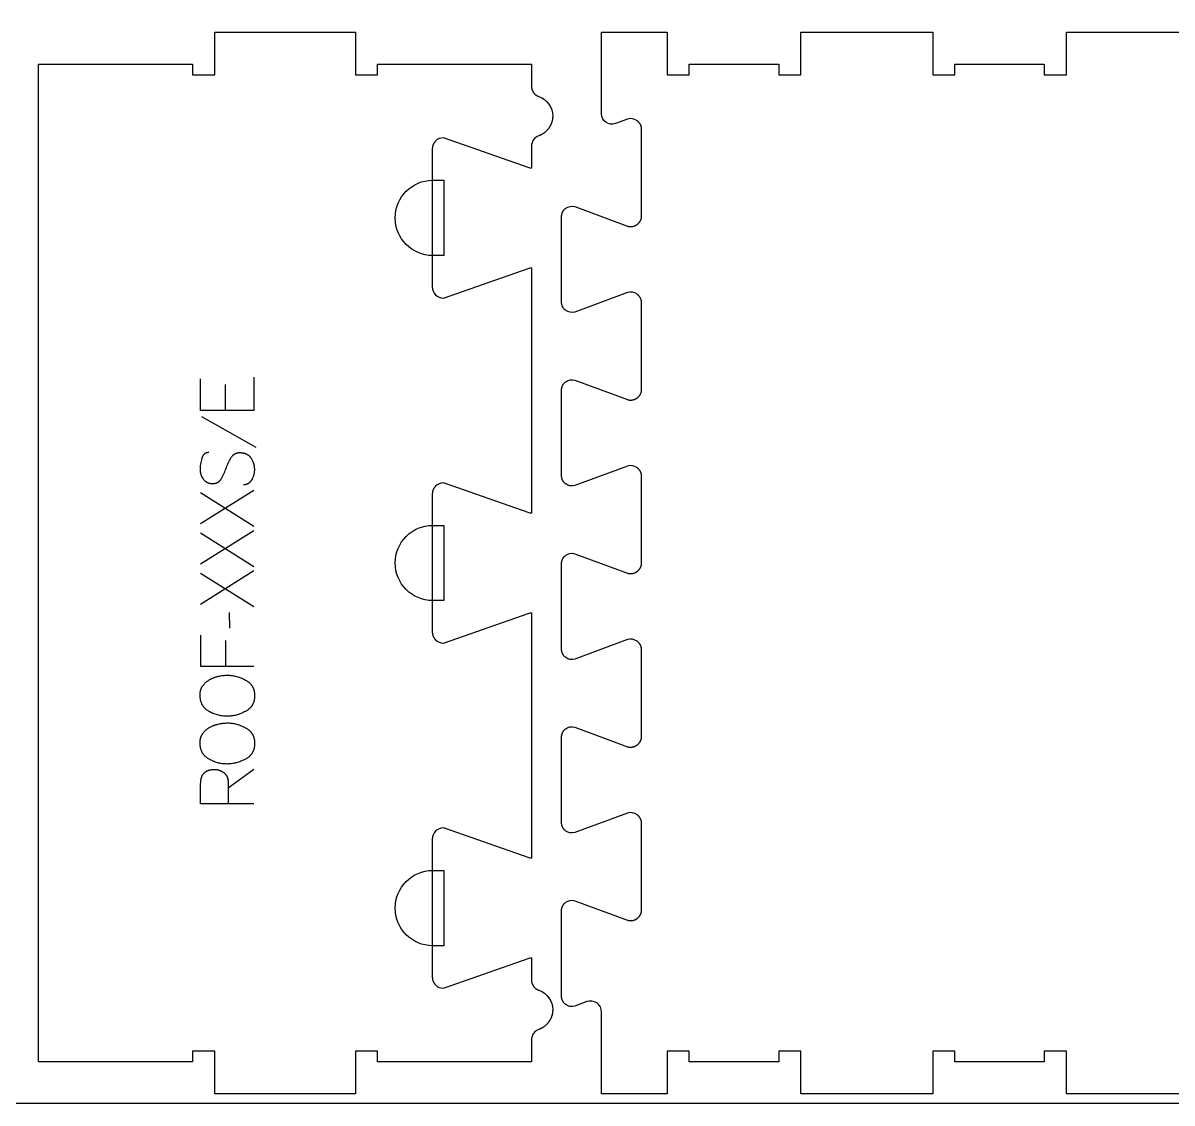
# Model space of a CAD drawing. Extents: x 0 to 4485, y 0 to 17041.
# Drawn here: x 648 to 1297, y 11996 to 12606 of the extents above; entities that cross this region are included whole.
import ezdxf

# ---------------------------------------------------------------- set-up
doc = ezdxf.new("R2010")
doc.units = 0
for name, color, linetype in [('0_SHEET_SPRUCEPLY_2440X122', 1, 'CONTINUOUS'), ('1_ANYTOOL_1MMDEEP_LABELS_S', 2, 'CONTINUOUS'), ('4_ANYTOOL_CUTTHROUGH_OUTSI', 5, 'CONTINUOUS'), ('5_ANYTOOL_HALF_MILL_9MM_IN', 3, 'CONTINUOUS')]:
    doc.layers.add(name, color=color, linetype=linetype)

msp = doc.modelspace()

# ---------------------------------------------------------------- linework, layer by layer
at = {"layer": '0_SHEET_SPRUCEPLY_2440X122'}
msp.add_lwpolyline([(371.7, 13215.62), (371.7, 11995.62), (2811.7, 11995.62), (2811.7, 13215.62)], close=True, dxfattribs=at)
at = {"layer": '1_ANYTOOL_1MMDEEP_LABELS_S', "color": 2}
for points in [[(778.37, 12405.66), (778.37, 12386.72), (748.37, 12386.72), (748.37, 12404.55)], [(762.3, 12401.37), (762.3, 12386.72)], [(748.85, 12383.29), (779.62, 12366.1)], [(752.96, 12362.97), (752.77, 12362.97), (752.68, 12362.97), (752.59, 12362.96), (752.5, 12362.95), (752.41, 12362.95), (752.32, 12362.94), (752.23, 12362.92), (752.15, 12362.91), (752.06, 12362.89), (751.98, 12362.88), (751.89, 12362.86), (751.81, 12362.84), (751.73, 12362.82), (751.65, 12362.79), (751.57, 12362.77), (751.49, 12362.74), (751.42, 12362.72), (751.34, 12362.69), (751.26, 12362.65), (751.19, 12362.62), (751.12, 12362.59), (751.04, 12362.55), (750.97, 12362.51), (750.9, 12362.47), (750.83, 12362.43), (750.77, 12362.39), (750.7, 12362.35), (750.63, 12362.3), (750.57, 12362.25), (750.51, 12362.21), (750.44, 12362.16), (750.38, 12362.1), (750.32, 12362.05), (750.26, 12361.99), (750.2, 12361.94), (750.14, 12361.88), (750.09, 12361.82), (750.03, 12361.76), (749.98, 12361.69), (749.92, 12361.63), (749.87, 12361.56), (749.82, 12361.49), (749.77, 12361.43), (749.72, 12361.35), (749.67, 12361.28), (749.62, 12361.21), (749.58, 12361.13), (749.53, 12361.05), (749.49, 12360.97), (749.44, 12360.89), (749.4, 12360.81), (749.32, 12360.64), (749.24, 12360.46), (749.17, 12360.28), (749.1, 12360.09), (749.04, 12359.9), (748.97, 12359.7), (748.75, 12358.88), (748.56, 12358.08), (748.4, 12357.3), (748.27, 12356.53), (748.21, 12356.15), (748.16, 12355.77), (748.12, 12355.4), (748.09, 12355.03), (748.07, 12354.67), (748.05, 12354.3), (748.04, 12353.94), (748.03, 12353.59), (748.03, 12353.39), (748.04, 12353.2), (748.05, 12353.01), (748.06, 12352.82), (748.08, 12352.63), (748.1, 12352.44), (748.12, 12352.25), (748.15, 12352.06), (748.18, 12351.88), (748.21, 12351.7), (748.25, 12351.51), (748.29, 12351.33), (748.33, 12351.15), (748.38, 12350.97), (748.43, 12350.8), (748.49, 12350.62), (748.55, 12350.45), (748.61, 12350.27), (748.67, 12350.1), (748.74, 12349.93), (748.82, 12349.76), (748.89, 12349.59), (748.97, 12349.42), (749.06, 12349.26), (749.14, 12349.09), (749.23, 12348.93), (749.33, 12348.77), (749.43, 12348.61), (749.53, 12348.45), (749.63, 12348.29), (749.74, 12348.13), (749.85, 12347.97), (749.97, 12347.82), (750.09, 12347.67), (750.21, 12347.53), (750.33, 12347.39), (750.46, 12347.26), (750.59, 12347.13), (750.73, 12347.01), (750.86, 12346.89), (751, 12346.77), (751.14, 12346.66), (751.29, 12346.56), (751.44, 12346.46), (751.59, 12346.37), (751.75, 12346.28), (751.9, 12346.19), (752.07, 12346.11), (752.23, 12346.04), (752.4, 12345.96), (752.57, 12345.9), (752.74, 12345.84), (752.92, 12345.78), (753.1, 12345.73), (753.28, 12345.69), (753.47, 12345.64), (753.65, 12345.61), (753.85, 12345.58), (754.04, 12345.55), (754.24, 12345.53), (754.44, 12345.51), (754.64, 12345.5), (754.85, 12345.49), (755.06, 12345.49), (755.28, 12345.49), (755.49, 12345.5), (755.69, 12345.51), (755.9, 12345.53), (756.1, 12345.56), (756.3, 12345.59), (756.49, 12345.62), (756.68, 12345.67), (756.86, 12345.71), (757.05, 12345.77), (757.22, 12345.82), (757.4, 12345.89), (757.48, 12345.92), (757.57, 12345.96), (757.65, 12345.99), (757.74, 12346.03), (757.82, 12346.07), (757.9, 12346.11), (757.98, 12346.15), (758.06, 12346.2), (758.14, 12346.24), (758.22, 12346.29), (758.29, 12346.33), (758.37, 12346.38), (758.44, 12346.43), (758.52, 12346.49), (758.59, 12346.54), (758.66, 12346.59), (758.73, 12346.65), (758.8, 12346.71), (758.87, 12346.77), (758.94, 12346.83), (759.01, 12346.89), (759.08, 12346.95), (759.14, 12347.01), (759.21, 12347.08), (759.33, 12347.22), (759.46, 12347.36), (759.58, 12347.5), (759.69, 12347.65), (759.8, 12347.81), (759.91, 12347.98), (760.02, 12348.14), (760.12, 12348.32), (760.51, 12349.03), (760.89, 12349.76), (761.26, 12350.51), (761.61, 12351.27), (761.96, 12352.05), (762.29, 12352.85), (762.61, 12353.66), (762.92, 12354.49), (763.24, 12355.31), (763.57, 12356.12), (763.91, 12356.91), (764.27, 12357.67), (764.64, 12358.42), (765.03, 12359.14), (765.44, 12359.85), (765.86, 12360.53), (765.97, 12360.7), (766.08, 12360.86), (766.2, 12361.01), (766.26, 12361.09), (766.32, 12361.16), (766.38, 12361.23), (766.45, 12361.3), (766.51, 12361.37), (766.57, 12361.44), (766.64, 12361.5), (766.71, 12361.57), (766.77, 12361.63), (766.84, 12361.69), (766.91, 12361.75), (766.98, 12361.81), (767.06, 12361.87), (767.13, 12361.93), (767.2, 12361.98), (767.28, 12362.03), (767.35, 12362.08), (767.43, 12362.13), (767.51, 12362.18), (767.59, 12362.23), (767.67, 12362.28), (767.75, 12362.32), (767.83, 12362.36), (767.91, 12362.4), (767.99, 12362.44), (768.08, 12362.48), (768.16, 12362.52), (768.25, 12362.55), (768.34, 12362.59), (768.43, 12362.62), (768.52, 12362.65), (768.61, 12362.68), (768.7, 12362.71), (768.79, 12362.73), (768.98, 12362.78), (769.17, 12362.83), (769.37, 12362.86), (769.57, 12362.89), (769.77, 12362.92), (769.98, 12362.94), (770.19, 12362.95), (770.4, 12362.96), (770.62, 12362.96), (770.85, 12362.96), (771.07, 12362.95), (771.3, 12362.93), (771.53, 12362.91), (771.76, 12362.88), (771.99, 12362.85), (772.21, 12362.82), (772.42, 12362.78), (772.63, 12362.73), (772.84, 12362.68), (773.05, 12362.62), (773.25, 12362.56), (773.45, 12362.49), (773.64, 12362.42), (773.83, 12362.35), (774.02, 12362.26), (774.2, 12362.18), (774.38, 12362.09), (774.56, 12361.99), (774.73, 12361.89), (774.89, 12361.78), (775.06, 12361.67), (775.22, 12361.55), (775.38, 12361.43), (775.53, 12361.3), (775.68, 12361.17), (775.82, 12361.04), (775.97, 12360.89), (776.1, 12360.75), (776.24, 12360.59), (776.37, 12360.44), (776.5, 12360.28), (776.62, 12360.11), (776.74, 12359.94), (776.85, 12359.76), (777.07, 12359.4), (777.28, 12359.04), (777.47, 12358.67), (777.65, 12358.3), (777.82, 12357.92), (777.97, 12357.54), (778.04, 12357.35), (778.11, 12357.16), (778.17, 12356.97), (778.23, 12356.78), (778.29, 12356.58), (778.34, 12356.39), (778.39, 12356.19), (778.44, 12356), (778.48, 12355.8), (778.52, 12355.6), (778.55, 12355.4), (778.59, 12355.2), (778.61, 12355), (778.64, 12354.8), (778.68, 12354.39), (778.71, 12353.98), (778.72, 12353.57), (778.72, 12353.15), (778.7, 12352.75), (778.68, 12352.34), (778.64, 12351.94), (778.59, 12351.55), (778.52, 12351.16), (778.44, 12350.77), (778.35, 12350.39), (778.25, 12350.01), (778.14, 12349.64), (778.01, 12349.27), (777.87, 12348.91), (777.71, 12348.55), (777.55, 12348.2), (777.37, 12347.85), (777.17, 12347.5), (777.07, 12347.33), (776.97, 12347.17), (776.86, 12347.01), (776.75, 12346.86), (776.64, 12346.71), (776.53, 12346.57), (776.41, 12346.43), (776.29, 12346.3), (776.16, 12346.18), (776.04, 12346.06), (775.91, 12345.94), (775.77, 12345.83), (775.71, 12345.78), (775.64, 12345.73), (775.57, 12345.68), (775.5, 12345.63), (775.43, 12345.58), (775.36, 12345.53), (775.29, 12345.49), (775.21, 12345.45), (775.14, 12345.4), (775.07, 12345.36), (774.99, 12345.32), (774.92, 12345.29), (774.84, 12345.25), (774.76, 12345.21), (774.69, 12345.18), (774.61, 12345.15), (774.53, 12345.11), (774.45, 12345.08), (774.37, 12345.06), (774.29, 12345.03), (774.12, 12344.98), (773.95, 12344.93), (773.78, 12344.89), (773.61, 12344.86), (773.43, 12344.83), (773.25, 12344.8), (773.07, 12344.78), (772.88, 12344.77), (772.69, 12344.76), (772.5, 12344.76)], [(778.37, 12341.59), (748.37, 12322.65)], [(748.37, 12340.35), (778.37, 12321.45)], [(778.37, 12318.87), (748.37, 12299.93)], [(748.37, 12317.63), (778.37, 12298.73)], [(778.37, 12296.16), (748.37, 12277.22)], [(748.37, 12294.92), (778.37, 12276.02)], [(764.49, 12272.59), (764.57, 12263.8)], [(748.37, 12259.95), (748.37, 12242.29), (778.37, 12242.29)], [(762.35, 12256.77), (762.35, 12242.29)], [(778.37, 12164.67), (748.37, 12164.67), (748.37, 12176.03), (748.38, 12176.52), (748.41, 12177), (748.42, 12177.23), (748.44, 12177.46), (748.47, 12177.68), (748.5, 12177.9), (748.53, 12178.12), (748.57, 12178.33), (748.61, 12178.54), (748.65, 12178.74), (748.7, 12178.94), (748.75, 12179.14), (748.81, 12179.33), (748.87, 12179.52), (748.93, 12179.7), (749, 12179.89), (749.07, 12180.06), (749.14, 12180.24), (749.22, 12180.4), (749.3, 12180.57), (749.39, 12180.73), (749.48, 12180.89), (749.57, 12181.04), (749.67, 12181.19), (749.77, 12181.34), (749.88, 12181.48), (749.99, 12181.62), (750.1, 12181.75), (750.21, 12181.88), (750.34, 12182.01), (750.46, 12182.13), (750.59, 12182.25), (750.72, 12182.37), (750.86, 12182.48), (751, 12182.58), (751.14, 12182.69), (751.29, 12182.79), (751.44, 12182.88), (751.59, 12182.97), (751.75, 12183.06), (751.92, 12183.14), (752.08, 12183.22), (752.25, 12183.3), (752.43, 12183.37), (752.6, 12183.44), (752.79, 12183.51), (752.97, 12183.57), (753.16, 12183.62), (753.36, 12183.67), (753.55, 12183.72), (753.75, 12183.77), (753.96, 12183.81), (754.17, 12183.85), (754.38, 12183.88), (754.6, 12183.91), (754.82, 12183.93), (755.04, 12183.95), (755.27, 12183.97), (755.74, 12184), (756.22, 12184), (756.39, 12184), (756.57, 12184), (756.74, 12183.99), (756.92, 12183.98), (757.09, 12183.96), (757.26, 12183.94), (757.43, 12183.92), (757.6, 12183.89), (757.77, 12183.86), (757.94, 12183.83), (758.11, 12183.79), (758.27, 12183.75), (758.44, 12183.71), (758.6, 12183.66), (758.77, 12183.61), (758.93, 12183.56), (759.09, 12183.5), (759.25, 12183.44), (759.41, 12183.38), (759.57, 12183.31), (759.73, 12183.24), (759.88, 12183.16), (760.04, 12183.08), (760.2, 12183), (760.35, 12182.92), (760.5, 12182.83), (760.66, 12182.74), (760.81, 12182.64), (760.96, 12182.54), (761.11, 12182.44), (761.26, 12182.33), (761.4, 12182.22), (761.55, 12182.11), (761.69, 12182), (761.83, 12181.88), (761.96, 12181.76), (762.08, 12181.64), (762.21, 12181.51), (762.33, 12181.39), (762.44, 12181.26), (762.55, 12181.13), (762.65, 12180.99), (762.76, 12180.86), (762.85, 12180.72), (762.94, 12180.58), (763.03, 12180.43), (763.11, 12180.29), (763.19, 12180.14), (763.27, 12179.99), (763.34, 12179.84), (763.4, 12179.68), (763.46, 12179.52), (763.52, 12179.36), (763.57, 12179.2), (763.62, 12179.04), (763.66, 12178.87), (763.7, 12178.7), (763.73, 12178.53), (763.76, 12178.35), (763.79, 12178.18), (763.81, 12178), (763.83, 12177.82), (763.84, 12177.63), (763.91, 12175.71), (763.93, 12173.67), (763.93, 12164.72)], [(763.93, 12173.67), (778.42, 12184.13)]]:
    msp.add_lwpolyline(points, dxfattribs=at)
for points in [[(748.03, 12226.09), (748.04, 12226.46), (748.06, 12226.82), (748.08, 12227.18), (748.12, 12227.53), (748.15, 12227.71), (748.18, 12227.88), (748.21, 12228.05), (748.24, 12228.21), (748.28, 12228.38), (748.32, 12228.54), (748.36, 12228.7), (748.4, 12228.86), (748.45, 12229.02), (748.5, 12229.18), (748.55, 12229.33), (748.61, 12229.49), (748.67, 12229.64), (748.73, 12229.79), (748.8, 12229.94), (748.86, 12230.08), (748.93, 12230.23), (749.01, 12230.37), (749.08, 12230.51), (749.16, 12230.65), (749.25, 12230.79), (749.33, 12230.92), (749.42, 12231.06), (749.51, 12231.19), (749.7, 12231.45), (749.89, 12231.7), (750.09, 12231.95), (750.3, 12232.19), (750.51, 12232.43), (750.73, 12232.66), (750.96, 12232.88), (751.19, 12233.1), (751.42, 12233.31), (751.67, 12233.52), (751.92, 12233.72), (752.17, 12233.92), (752.44, 12234.11), (752.71, 12234.29), (752.98, 12234.47), (753.26, 12234.64), (753.55, 12234.8), (753.84, 12234.97), (754.13, 12235.12), (754.43, 12235.27), (754.73, 12235.41), (755.03, 12235.55), (755.34, 12235.68), (755.65, 12235.81), (755.97, 12235.93), (756.28, 12236.04), (756.61, 12236.15), (756.93, 12236.25), (757.26, 12236.35), (757.6, 12236.44), (757.93, 12236.53), (758.27, 12236.61), (758.96, 12236.76), (759.63, 12236.88), (760.3, 12236.99), (760.96, 12237.08), (761.62, 12237.14), (762.27, 12237.19), (762.91, 12237.22), (763.55, 12237.23), (764.18, 12237.22), (764.82, 12237.19), (765.46, 12237.13), (766.1, 12237.06), (766.73, 12236.96), (767.37, 12236.84), (768.01, 12236.7), (768.65, 12236.54), (769.28, 12236.36), (769.92, 12236.15), (770.56, 12235.93), (771.2, 12235.68), (771.83, 12235.41), (772.47, 12235.12), (773.11, 12234.8), (773.75, 12234.47), (774.06, 12234.29), (774.36, 12234.11), (774.66, 12233.92), (774.94, 12233.73), (775.22, 12233.53), (775.48, 12233.32), (775.73, 12233.11), (775.98, 12232.89), (776.1, 12232.77), (776.21, 12232.66), (776.32, 12232.54), (776.44, 12232.43), (776.54, 12232.31), (776.65, 12232.19), (776.75, 12232.07), (776.85, 12231.95), (776.95, 12231.82), (777.05, 12231.69), (777.14, 12231.57), (777.23, 12231.44), (777.32, 12231.31), (777.41, 12231.17), (777.49, 12231.04), (777.57, 12230.91), (777.65, 12230.77), (777.73, 12230.63), (777.8, 12230.49), (777.87, 12230.35), (777.94, 12230.2), (778, 12230.06), (778.07, 12229.91), (778.13, 12229.76), (778.19, 12229.62), (778.24, 12229.46), (778.3, 12229.31), (778.35, 12229.16), (778.44, 12228.84), (778.53, 12228.53), (778.6, 12228.2), (778.67, 12227.87), (778.72, 12227.53), (778.77, 12227.19), (778.8, 12226.83), (778.83, 12226.48), (778.84, 12226.12), (778.85, 12225.75), (778.84, 12225.36), (778.83, 12224.99), (778.8, 12224.62), (778.77, 12224.26), (778.72, 12223.9), (778.66, 12223.55), (778.6, 12223.21), (778.52, 12222.87), (778.44, 12222.54), (778.34, 12222.22), (778.29, 12222.06), (778.23, 12221.91), (778.18, 12221.75), (778.12, 12221.6), (778.06, 12221.44), (777.99, 12221.29), (777.92, 12221.15), (777.85, 12221), (777.78, 12220.85), (777.71, 12220.71), (777.63, 12220.57), (777.55, 12220.43), (777.47, 12220.29), (777.38, 12220.15), (777.3, 12220.02), (777.21, 12219.88), (777.11, 12219.75), (777.02, 12219.62), (776.92, 12219.49), (776.82, 12219.36), (776.72, 12219.24), (776.61, 12219.11), (776.51, 12218.99), (776.4, 12218.87), (776.28, 12218.75), (776.17, 12218.63), (776.05, 12218.52), (775.93, 12218.41), (775.81, 12218.29), (775.68, 12218.18), (775.42, 12217.97), (775.15, 12217.76), (774.88, 12217.55), (774.59, 12217.36), (774.29, 12217.17), (773.98, 12216.99), (773.66, 12216.81), (773.01, 12216.48), (772.36, 12216.16), (771.71, 12215.87), (771.07, 12215.6), (770.42, 12215.35), (769.77, 12215.13), (769.11, 12214.92), (768.46, 12214.74), (767.81, 12214.58), (767.16, 12214.43), (766.51, 12214.32), (765.86, 12214.22), (765.21, 12214.14), (764.55, 12214.09), (763.9, 12214.06), (763.25, 12214.05), (762.55, 12214.06), (761.87, 12214.09), (761.18, 12214.15), (760.51, 12214.23), (759.84, 12214.33), (759.17, 12214.45), (758.51, 12214.6), (757.86, 12214.77), (757.22, 12214.96), (756.57, 12215.18), (755.94, 12215.41), (755.31, 12215.67), (754.69, 12215.96), (754.07, 12216.26), (753.46, 12216.59), (752.85, 12216.94), (752.56, 12217.12), (752.27, 12217.31), (751.99, 12217.51), (751.72, 12217.71), (751.46, 12217.93), (751.21, 12218.14), (750.97, 12218.37), (750.74, 12218.6), (750.63, 12218.71), (750.52, 12218.83), (750.42, 12218.95), (750.31, 12219.08), (750.21, 12219.2), (750.11, 12219.33), (750.01, 12219.45), (749.92, 12219.58), (749.82, 12219.71), (749.73, 12219.84), (749.64, 12219.98), (749.56, 12220.11), (749.47, 12220.25), (749.39, 12220.39), (749.31, 12220.53), (749.24, 12220.67), (749.16, 12220.82), (749.09, 12220.96), (748.95, 12221.26), (748.83, 12221.56), (748.71, 12221.87), (748.6, 12222.18), (748.5, 12222.51), (748.41, 12222.84), (748.33, 12223.17), (748.26, 12223.51), (748.2, 12223.86), (748.15, 12224.22), (748.11, 12224.58), (748.07, 12224.95), (748.05, 12225.32), (748.04, 12225.7)], [(748.03, 12199.13), (748.04, 12199.5), (748.06, 12199.87), (748.08, 12200.23), (748.12, 12200.58), (748.15, 12200.75), (748.18, 12200.92), (748.21, 12201.09), (748.24, 12201.26), (748.28, 12201.42), (748.32, 12201.58), (748.36, 12201.75), (748.4, 12201.91), (748.45, 12202.07), (748.5, 12202.22), (748.55, 12202.38), (748.61, 12202.53), (748.67, 12202.68), (748.73, 12202.83), (748.8, 12202.98), (748.86, 12203.13), (748.93, 12203.27), (749.01, 12203.41), (749.08, 12203.55), (749.16, 12203.69), (749.25, 12203.83), (749.33, 12203.97), (749.42, 12204.1), (749.51, 12204.23), (749.7, 12204.49), (749.89, 12204.75), (750.09, 12204.99), (750.3, 12205.23), (750.51, 12205.47), (750.73, 12205.7), (750.96, 12205.93), (751.19, 12206.14), (751.42, 12206.36), (751.67, 12206.56), (751.92, 12206.76), (752.17, 12206.96), (752.44, 12207.15), (752.71, 12207.33), (752.98, 12207.51), (753.26, 12207.68), (753.55, 12207.85), (753.84, 12208.01), (754.13, 12208.16), (754.43, 12208.31), (754.73, 12208.45), (755.03, 12208.59), (755.34, 12208.72), (755.65, 12208.85), (755.97, 12208.97), (756.28, 12209.08), (756.61, 12209.19), (756.93, 12209.3), (757.26, 12209.39), (757.6, 12209.49), (757.93, 12209.57), (758.27, 12209.65), (758.96, 12209.8), (759.63, 12209.93), (760.3, 12210.03), (760.96, 12210.12), (761.62, 12210.19), (762.27, 12210.24), (762.91, 12210.26), (763.55, 12210.27), (764.18, 12210.26), (764.82, 12210.23), (765.46, 12210.18), (766.1, 12210.1), (766.73, 12210), (767.37, 12209.89), (768.01, 12209.75), (768.65, 12209.58), (769.28, 12209.4), (769.92, 12209.19), (770.56, 12208.97), (771.2, 12208.72), (771.83, 12208.45), (772.47, 12208.16), (773.11, 12207.85), (773.75, 12207.51), (774.06, 12207.33), (774.36, 12207.15), (774.66, 12206.96), (774.94, 12206.77), (775.22, 12206.57), (775.48, 12206.36), (775.73, 12206.15), (775.98, 12205.93), (776.1, 12205.82), (776.21, 12205.7), (776.32, 12205.59), (776.44, 12205.47), (776.54, 12205.35), (776.65, 12205.23), (776.75, 12205.11), (776.85, 12204.99), (776.95, 12204.86), (777.05, 12204.74), (777.14, 12204.61), (777.23, 12204.48), (777.32, 12204.35), (777.41, 12204.22), (777.49, 12204.08), (777.57, 12203.95), (777.65, 12203.81), (777.73, 12203.67), (777.8, 12203.53), (777.87, 12203.39), (777.94, 12203.25), (778, 12203.1), (778.07, 12202.96), (778.13, 12202.81), (778.19, 12202.66), (778.24, 12202.51), (778.3, 12202.35), (778.35, 12202.2), (778.44, 12201.89), (778.53, 12201.57), (778.6, 12201.24), (778.67, 12200.91), (778.72, 12200.57), (778.77, 12200.23), (778.8, 12199.88), (778.83, 12199.52), (778.84, 12199.16), (778.85, 12198.79), (778.84, 12198.41), (778.83, 12198.03), (778.8, 12197.66), (778.77, 12197.3), (778.72, 12196.94), (778.66, 12196.59), (778.6, 12196.25), (778.52, 12195.92), (778.44, 12195.59), (778.34, 12195.26), (778.29, 12195.11), (778.23, 12194.95), (778.18, 12194.79), (778.12, 12194.64), (778.06, 12194.49), (777.99, 12194.34), (777.92, 12194.19), (777.85, 12194.04), (777.78, 12193.9), (777.71, 12193.75), (777.63, 12193.61), (777.55, 12193.47), (777.47, 12193.33), (777.38, 12193.19), (777.3, 12193.06), (777.21, 12192.92), (777.11, 12192.79), (777.02, 12192.66), (776.92, 12192.53), (776.82, 12192.41), (776.72, 12192.28), (776.61, 12192.16), (776.51, 12192.03), (776.4, 12191.91), (776.28, 12191.79), (776.17, 12191.68), (776.05, 12191.56), (775.93, 12191.45), (775.81, 12191.34), (775.68, 12191.23), (775.42, 12191.01), (775.15, 12190.8), (774.88, 12190.6), (774.59, 12190.4), (774.29, 12190.21), (773.98, 12190.03), (773.66, 12189.85), (773.01, 12189.52), (772.36, 12189.21), (771.71, 12188.91), (771.07, 12188.64), (770.42, 12188.4), (769.77, 12188.17), (769.11, 12187.96), (768.46, 12187.78), (767.81, 12187.62), (767.16, 12187.48), (766.51, 12187.36), (765.86, 12187.26), (765.21, 12187.19), (764.55, 12187.13), (763.9, 12187.1), (763.25, 12187.09), (762.55, 12187.1), (761.87, 12187.13), (761.18, 12187.19), (760.51, 12187.27), (759.84, 12187.37), (759.17, 12187.5), (758.51, 12187.64), (757.86, 12187.81), (757.22, 12188), (756.57, 12188.22), (755.94, 12188.46), (755.31, 12188.72), (754.69, 12189), (754.07, 12189.3), (753.46, 12189.63), (752.85, 12189.98), (752.56, 12190.17), (752.27, 12190.36), (751.99, 12190.55), (751.72, 12190.76), (751.46, 12190.97), (751.21, 12191.18), (750.97, 12191.41), (750.74, 12191.64), (750.63, 12191.76), (750.52, 12191.88), (750.42, 12192), (750.31, 12192.12), (750.21, 12192.24), (750.11, 12192.37), (750.01, 12192.5), (749.92, 12192.62), (749.82, 12192.76), (749.73, 12192.89), (749.64, 12193.02), (749.56, 12193.16), (749.47, 12193.29), (749.39, 12193.43), (749.31, 12193.57), (749.24, 12193.72), (749.16, 12193.86), (749.09, 12194), (748.95, 12194.3), (748.83, 12194.6), (748.71, 12194.91), (748.6, 12195.23), (748.5, 12195.55), (748.41, 12195.88), (748.33, 12196.21), (748.26, 12196.56), (748.2, 12196.9), (748.15, 12197.26), (748.11, 12197.62), (748.07, 12197.99), (748.05, 12198.36), (748.04, 12198.74)]]:
    msp.add_lwpolyline(points, close=True, dxfattribs=at)
at = {"layer": '4_ANYTOOL_CUTTHROUGH_OUTSI', "color": 5}
msp.add_lwpolyline([(935.21, 12569.96), (935.21, 12569.74), (935.22, 12569.51), (935.24, 12569.28), (935.27, 12569.06), (935.28, 12568.94), (935.3, 12568.83), (935.32, 12568.71), (935.35, 12568.6), (935.37, 12568.48), (935.4, 12568.37), (935.43, 12568.26), (935.46, 12568.15), (935.49, 12568.03), (935.53, 12567.92), (935.57, 12567.8), (935.61, 12567.69), (935.65, 12567.58), (935.7, 12567.47), (935.75, 12567.36), (935.8, 12567.25), (935.85, 12567.14), (935.9, 12567.04), (935.96, 12566.93), (936.01, 12566.83), (936.07, 12566.72), (936.14, 12566.62), (936.2, 12566.52), (936.27, 12566.42), (936.34, 12566.32), (936.41, 12566.22), (936.48, 12566.13), (936.56, 12566.03), (936.64, 12565.94), (936.72, 12565.84), (936.8, 12565.75), (936.88, 12565.66), (936.97, 12565.57), (937.06, 12565.49), (937.14, 12565.4), (937.24, 12565.32), (937.33, 12565.24), (937.42, 12565.16), (937.52, 12565.08), (937.62, 12565.01), (937.72, 12564.93), (937.82, 12564.86), (937.92, 12564.79), (938.03, 12564.72), (938.13, 12564.66), (938.24, 12564.59), (938.35, 12564.53), (938.46, 12564.47), (938.57, 12564.42), (938.68, 12564.36), (938.79, 12564.31), (938.91, 12564.25), (939.02, 12564.21), (939.14, 12564.16), (939.26, 12564.11), (939.37, 12564.07, -0.317837), (947.21, 12552.99), (947.21, 12552.78), (947.2, 12552.58), (947.19, 12552.37), (947.17, 12552.16), (947.16, 12551.95), (947.13, 12551.75), (947.11, 12551.54), (947.08, 12551.33), (947.04, 12551.11), (947, 12550.9), (946.96, 12550.68), (946.91, 12550.46), (946.86, 12550.25), (946.8, 12550.03), (946.74, 12549.82), (946.67, 12549.61), (946.6, 12549.38), (946.52, 12549.16), (946.44, 12548.95), (946.36, 12548.73), (946.27, 12548.52), (946.17, 12548.3), (946.08, 12548.09), (945.97, 12547.88), (945.87, 12547.67), (945.75, 12547.46), (945.64, 12547.25), (945.52, 12547.05), (945.39, 12546.84), (945.27, 12546.64), (945.13, 12546.44), (945, 12546.25), (944.86, 12546.05), (944.71, 12545.86), (944.57, 12545.67), (944.42, 12545.49), (944.26, 12545.31), (944.11, 12545.13), (943.95, 12544.95), (943.78, 12544.78), (943.62, 12544.61), (943.45, 12544.45), (943.28, 12544.29), (943.11, 12544.14), (942.93, 12543.98), (942.75, 12543.84), (942.57, 12543.69), (942.39, 12543.55), (942.21, 12543.42), (942.03, 12543.29), (941.85, 12543.16), (941.66, 12543.04), (941.47, 12542.92), (941.28, 12542.81), (941.09, 12542.7), (940.89, 12542.59), (940.71, 12542.49), (940.52, 12542.4), (940.34, 12542.31), (940.15, 12542.22), (939.96, 12542.14), (939.76, 12542.06), (939.57, 12541.99), (939.37, 12541.91, 0.317837), (935.21, 12536.02), (935.21, 12523.62, -0.061485), (933.82, 12523.86), (885.54, 12540.75), (885.5, 12540.77), (885.46, 12540.77, 0.198912), (881.04, 12538.94), (880.93, 12538.83), (880.83, 12538.72), (880.73, 12538.61), (880.63, 12538.49), (880.54, 12538.37), (880.44, 12538.25), (880.35, 12538.13), (880.27, 12538), (880.18, 12537.87), (880.1, 12537.74), (880.02, 12537.61), (879.95, 12537.47), (879.88, 12537.33), (879.81, 12537.19), (879.74, 12537.05), (879.68, 12536.91), (879.63, 12536.77), (879.57, 12536.62), (879.52, 12536.47), (879.47, 12536.32), (879.43, 12536.18), (879.39, 12536.03), (879.36, 12535.88), (879.32, 12535.73), (879.3, 12535.57), (879.27, 12535.42), (879.25, 12535.27), (879.24, 12535.12), (879.22, 12534.97), (879.21, 12534.82), (879.21, 12534.67), (879.21, 12534.52), (879.21, 12456.52, 0.414214), (885.46, 12450.27), (885.5, 12450.27), (885.54, 12450.28), (933.82, 12467.18, -0.061485), (935.21, 12467.41), (935.21, 12328.72, -0.061485), (933.82, 12328.96), (885.54, 12345.85), (885.5, 12345.87), (885.46, 12345.87, 0.198912), (881.04, 12344.04), (880.93, 12343.93), (880.83, 12343.82), (880.73, 12343.71), (880.63, 12343.59), (880.54, 12343.47), (880.44, 12343.35), (880.35, 12343.23), (880.27, 12343.1), (880.18, 12342.97), (880.1, 12342.84), (880.02, 12342.71), (879.95, 12342.57), (879.88, 12342.43), (879.81, 12342.29), (879.74, 12342.15), (879.68, 12342.01), (879.63, 12341.87), (879.57, 12341.72), (879.52, 12341.57), (879.47, 12341.42), (879.43, 12341.28), (879.39, 12341.13), (879.36, 12340.98), (879.32, 12340.83), (879.3, 12340.67), (879.27, 12340.52), (879.25, 12340.37), (879.24, 12340.22), (879.22, 12340.07), (879.21, 12339.92), (879.21, 12339.77), (879.21, 12339.62), (879.21, 12261.62), (879.21, 12261.47), (879.21, 12261.32), (879.22, 12261.17), (879.24, 12261.02), (879.25, 12260.86), (879.27, 12260.71), (879.3, 12260.56), (879.32, 12260.41), (879.36, 12260.26), (879.39, 12260.11), (879.43, 12259.96), (879.47, 12259.81), (879.52, 12259.66), (879.57, 12259.52), (879.63, 12259.37), (879.68, 12259.23), (879.74, 12259.08), (879.81, 12258.94), (879.88, 12258.8), (879.95, 12258.66), (880.02, 12258.53), (880.1, 12258.4), (880.18, 12258.26), (880.27, 12258.14), (880.35, 12258.01), (880.44, 12257.88), (880.54, 12257.76), (880.63, 12257.64), (880.73, 12257.53), (880.83, 12257.42), (880.93, 12257.31), (881.04, 12257.2, 0.198912), (885.46, 12255.37), (885.5, 12255.37), (885.54, 12255.38), (933.82, 12272.28, -0.061485), (935.21, 12272.51), (935.21, 12133.82, -0.061485), (933.82, 12134.06), (885.54, 12150.95), (885.5, 12150.97), (885.46, 12150.97, 0.414214), (879.21, 12144.72), (879.21, 12066.72), (879.21, 12066.57), (879.21, 12066.42), (879.22, 12066.27), (879.24, 12066.12), (879.25, 12065.96), (879.27, 12065.81), (879.3, 12065.66), (879.32, 12065.51), (879.36, 12065.36), (879.39, 12065.21), (879.43, 12065.06), (879.47, 12064.91), (879.52, 12064.76), (879.57, 12064.62), (879.63, 12064.47), (879.68, 12064.33), (879.74, 12064.18), (879.81, 12064.04), (879.88, 12063.9), (879.95, 12063.76), (880.02, 12063.63), (880.1, 12063.5), (880.18, 12063.36), (880.27, 12063.24), (880.35, 12063.11), (880.44, 12062.98), (880.54, 12062.86), (880.63, 12062.74), (880.73, 12062.63), (880.83, 12062.52), (880.93, 12062.41), (881.04, 12062.3, 0.198912), (885.46, 12060.47), (885.5, 12060.47), (885.54, 12060.48), (933.82, 12077.38, -0.061485), (935.21, 12077.61), (935.21, 12065.21), (935.21, 12064.99), (935.22, 12064.76), (935.24, 12064.53), (935.27, 12064.31), (935.28, 12064.19), (935.3, 12064.08), (935.32, 12063.96), (935.35, 12063.85), (935.37, 12063.73), (935.4, 12063.62), (935.43, 12063.51), (935.46, 12063.4), (935.49, 12063.28), (935.53, 12063.17), (935.57, 12063.05), (935.61, 12062.94), (935.65, 12062.83), (935.7, 12062.72), (935.75, 12062.61), (935.8, 12062.5), (935.85, 12062.39), (935.9, 12062.29), (935.96, 12062.18), (936.01, 12062.08), (936.07, 12061.97), (936.14, 12061.87), (936.2, 12061.77), (936.27, 12061.67), (936.34, 12061.57), (936.41, 12061.47), (936.48, 12061.38), (936.56, 12061.28), (936.64, 12061.19), (936.72, 12061.09), (936.8, 12061), (936.88, 12060.91), (936.97, 12060.83), (937.06, 12060.74), (937.14, 12060.65), (937.24, 12060.57), (937.33, 12060.49), (937.42, 12060.41), (937.52, 12060.33), (937.62, 12060.26), (937.72, 12060.18), (937.82, 12060.11), (937.92, 12060.04), (938.03, 12059.97), (938.13, 12059.91), (938.24, 12059.84), (938.35, 12059.78), (938.46, 12059.72), (938.57, 12059.67), (938.68, 12059.61), (938.79, 12059.56), (938.91, 12059.5), (939.02, 12059.46), (939.14, 12059.41), (939.26, 12059.36), (939.37, 12059.32, -0.317837), (947.21, 12048.24), (947.21, 12048.03), (947.2, 12047.83), (947.19, 12047.62), (947.17, 12047.41), (947.16, 12047.2), (947.13, 12047), (947.11, 12046.79), (947.08, 12046.58), (947.04, 12046.36), (947, 12046.15), (946.96, 12045.93), (946.91, 12045.71), (946.86, 12045.5), (946.8, 12045.28), (946.74, 12045.07), (946.67, 12044.86), (946.6, 12044.63), (946.52, 12044.41), (946.44, 12044.2), (946.36, 12043.98), (946.27, 12043.77), (946.17, 12043.55), (946.08, 12043.34), (945.97, 12043.13), (945.87, 12042.92), (945.75, 12042.71), (945.64, 12042.5), (945.52, 12042.3), (945.39, 12042.09), (945.27, 12041.89), (945.13, 12041.69), (945, 12041.5), (944.86, 12041.3), (944.71, 12041.11), (944.57, 12040.92), (944.42, 12040.74), (944.26, 12040.56), (944.11, 12040.38), (943.95, 12040.2), (943.78, 12040.03), (943.62, 12039.86), (943.45, 12039.7), (943.28, 12039.54), (943.11, 12039.39), (942.93, 12039.23), (942.75, 12039.09), (942.57, 12038.94), (942.39, 12038.8), (942.21, 12038.67), (942.03, 12038.54), (941.85, 12038.41), (941.66, 12038.29), (941.47, 12038.17), (941.28, 12038.06), (941.09, 12037.95), (940.89, 12037.84), (940.71, 12037.74), (940.52, 12037.65), (940.34, 12037.56), (940.15, 12037.47), (939.96, 12037.39), (939.76, 12037.31), (939.57, 12037.24), (939.37, 12037.16, 0.317837), (935.21, 12031.27), (935.21, 12018.87), (848.31, 12018.87), (848.31, 12024.87), (835.81, 12024.87), (835.81, 12024.62), (835.81, 12000.87), (756.31, 12000.87), (756.31, 12024.62), (756.31, 12024.87), (744.06, 12024.87), (743.81, 12024.87), (743.81, 12018.87), (656.71, 12018.87), (656.71, 12582.37), (743.81, 12582.37), (743.81, 12576.37), (756.31, 12576.37), (756.31, 12576.62), (756.31, 12600.37), (835.81, 12600.37), (835.81, 12576.62), (835.81, 12576.37), (848.31, 12576.37), (848.31, 12582.37), (935.21, 12582.37)], format="xyb", close=True, dxfattribs=at)
msp.add_lwpolyline([(1311.83, 12000.87), (1237.33, 12000.87), (1237.33, 12024.87), (1224.83, 12024.87), (1224.83, 12018.87), (1174.33, 12018.87), (1174.33, 12024.87), (1161.83, 12024.87), (1161.83, 12000.87), (1087.33, 12000.87), (1087.33, 12024.87), (1074.83, 12024.87), (1074.83, 12018.87), (1024.33, 12018.87), (1024.33, 12024.87), (1011.83, 12024.87), (1011.83, 12000.87), (974.83, 12000.87), (974.83, 12047.01), (974.83, 12047.01, 0.522088), (966.41, 12052.87), (959.61, 12050.36, -0.236725), (954.53, 12051.25), (954.4, 12051.35), (954.28, 12051.45), (954.15, 12051.56), (954.03, 12051.67), (953.91, 12051.79), (953.8, 12051.9), (953.68, 12052.03), (953.57, 12052.15), (953.47, 12052.28), (953.36, 12052.42), (953.26, 12052.55), (953.17, 12052.69), (953.08, 12052.84), (952.99, 12052.98), (952.91, 12053.13), (952.83, 12053.28), (952.75, 12053.44), (952.68, 12053.59), (952.62, 12053.75), (952.56, 12053.91), (952.5, 12054.07), (952.45, 12054.23), (952.41, 12054.39), (952.37, 12054.56), (952.33, 12054.72), (952.3, 12054.88), (952.27, 12055.05), (952.25, 12055.21), (952.24, 12055.38), (952.22, 12055.54), (952.22, 12055.7), (952.22, 12055.86), (952.22, 12104.37), (952.22, 12104.53), (952.23, 12104.7), (952.24, 12104.86), (952.25, 12105.02), (952.27, 12105.19), (952.3, 12105.35), (952.33, 12105.52), (952.37, 12105.68), (952.41, 12105.84), (952.45, 12106.01), (952.5, 12106.17), (952.56, 12106.33), (952.62, 12106.49), (952.68, 12106.64), (952.75, 12106.8), (952.83, 12106.95), (952.91, 12107.1), (952.99, 12107.25), (953.08, 12107.4), (953.17, 12107.54), (953.26, 12107.68), (953.36, 12107.82), (953.47, 12107.95), (953.57, 12108.08), (953.68, 12108.21), (953.8, 12108.33), (953.91, 12108.45), (954.03, 12108.57), (954.15, 12108.68), (954.28, 12108.78), (954.41, 12108.89), (954.53, 12108.98, -0.236725), (959.61, 12109.88), (989.39, 12098.88), (989.39, 12098.88), (989.39, 12098.88), (989.56, 12098.83), (989.73, 12098.79), (989.91, 12098.75), (990.08, 12098.71), (990.26, 12098.68), (990.44, 12098.66), (990.62, 12098.64), (990.8, 12098.63), (990.99, 12098.62), (991.17, 12098.61), (991.35, 12098.62), (991.54, 12098.62), (991.72, 12098.64), (991.91, 12098.66), (992.09, 12098.68), (992.27, 12098.71), (992.45, 12098.74), (992.64, 12098.78), (992.81, 12098.83), (992.99, 12098.88), (993.17, 12098.94), (993.34, 12099), (993.51, 12099.06), (993.68, 12099.13), (993.85, 12099.21), (994.01, 12099.29), (994.17, 12099.37), (994.33, 12099.46), (994.48, 12099.55), (994.63, 12099.65), (994.78, 12099.75), (994.92, 12099.85), (995.06, 12099.96), (995.2, 12100.07), (995.33, 12100.19), (995.47, 12100.31), (995.59, 12100.43), (995.72, 12100.56), (995.84, 12100.69), (995.96, 12100.83), (996.08, 12100.97), (996.19, 12101.12), (996.3, 12101.27), (996.4, 12101.42), (996.5, 12101.57), (996.6, 12101.73), (996.69, 12101.89), (996.77, 12102.06), (996.86, 12102.23), (996.93, 12102.39), (997, 12102.57), (997.07, 12102.74), (997.13, 12102.91), (997.18, 12103.09), (997.23, 12103.26), (997.28, 12103.44), (997.31, 12103.62), (997.35, 12103.8), (997.38, 12103.98), (997.4, 12104.16), (997.42, 12104.33), (997.43, 12104.51), (997.44, 12104.69), (997.44, 12104.86), (997.44, 12153.37), (997.44, 12153.55), (997.43, 12153.72), (997.42, 12153.9), (997.4, 12154.08), (997.38, 12154.26), (997.35, 12154.44), (997.32, 12154.61), (997.28, 12154.79), (997.23, 12154.97), (997.18, 12155.15), (997.13, 12155.32), (997.07, 12155.5), (997, 12155.67), (996.93, 12155.84), (996.86, 12156.01), (996.78, 12156.18), (996.69, 12156.34), (996.6, 12156.5), (996.5, 12156.66), (996.4, 12156.82), (996.3, 12156.97), (996.19, 12157.12), (996.08, 12157.26), (995.96, 12157.4), (995.84, 12157.54), (995.72, 12157.68), (995.6, 12157.8), (995.47, 12157.93), (995.33, 12158.05), (995.2, 12158.17), (995.06, 12158.28), (994.92, 12158.39, 0.237079), (989.39, 12159.36), (989.39, 12159.35), (989.38, 12159.35), (959.61, 12148.36), (959.61, 12148.36, -0.236725), (954.53, 12149.25), (954.41, 12149.35), (954.28, 12149.45), (954.15, 12149.56), (954.03, 12149.67), (953.91, 12149.79), (953.8, 12149.9), (953.68, 12150.03), (953.57, 12150.15), (953.47, 12150.28), (953.36, 12150.42), (953.26, 12150.55), (953.17, 12150.69), (953.08, 12150.84), (952.99, 12150.98), (952.91, 12151.13), (952.83, 12151.28), (952.75, 12151.44), (952.68, 12151.59), (952.62, 12151.75), (952.56, 12151.91), (952.5, 12152.07), (952.45, 12152.23), (952.41, 12152.39), (952.37, 12152.56), (952.33, 12152.72), (952.3, 12152.88), (952.27, 12153.05), (952.25, 12153.21), (952.24, 12153.38), (952.23, 12153.54), (952.22, 12153.7), (952.22, 12153.86), (952.22, 12202.37), (952.22, 12202.53), (952.23, 12202.7), (952.24, 12202.86), (952.25, 12203.02), (952.27, 12203.19), (952.3, 12203.35), (952.33, 12203.52), (952.37, 12203.68), (952.41, 12203.84), (952.45, 12204.01), (952.5, 12204.17), (952.56, 12204.33), (952.62, 12204.49), (952.68, 12204.64), (952.75, 12204.8), (952.83, 12204.95), (952.91, 12205.1), (952.99, 12205.25), (953.08, 12205.4), (953.17, 12205.54), (953.27, 12205.68), (953.36, 12205.82), (953.47, 12205.95), (953.57, 12206.08), (953.68, 12206.21), (953.8, 12206.33), (953.91, 12206.45), (954.03, 12206.57), (954.16, 12206.68), (954.28, 12206.78), (954.41, 12206.89), (954.53, 12206.98, -0.236725), (959.61, 12207.88), (989.39, 12196.88), (989.39, 12196.88), (989.39, 12196.88), (989.56, 12196.83), (989.74, 12196.79), (989.91, 12196.75), (990.08, 12196.71), (990.26, 12196.68), (990.44, 12196.66), (990.62, 12196.64), (990.8, 12196.63), (990.99, 12196.62), (991.17, 12196.61), (991.35, 12196.62), (991.54, 12196.62), (991.72, 12196.64), (991.91, 12196.66), (992.09, 12196.68), (992.27, 12196.71), (992.45, 12196.74), (992.64, 12196.78), (992.81, 12196.83), (992.99, 12196.88), (993.17, 12196.94), (993.34, 12197), (993.51, 12197.06), (993.68, 12197.13), (993.85, 12197.21), (994.01, 12197.29), (994.17, 12197.37), (994.33, 12197.46), (994.48, 12197.55), (994.63, 12197.65), (994.78, 12197.75), (994.92, 12197.85), (995.06, 12197.96), (995.2, 12198.07), (995.33, 12198.19), (995.47, 12198.31), (995.6, 12198.43), (995.72, 12198.56), (995.84, 12198.69), (995.96, 12198.83), (996.08, 12198.97), (996.19, 12199.12), (996.3, 12199.27), (996.4, 12199.42), (996.5, 12199.57), (996.6, 12199.73), (996.69, 12199.89), (996.78, 12200.06), (996.86, 12200.23), (996.93, 12200.39), (997, 12200.57), (997.07, 12200.74), (997.13, 12200.91), (997.18, 12201.09), (997.23, 12201.26), (997.28, 12201.44), (997.32, 12201.62), (997.35, 12201.8), (997.38, 12201.98), (997.4, 12202.16), (997.42, 12202.33), (997.43, 12202.51), (997.44, 12202.69), (997.44, 12202.86), (997.44, 12251.37), (997.44, 12251.55), (997.43, 12251.72), (997.42, 12251.9), (997.4, 12252.08), (997.38, 12252.26), (997.35, 12252.44), (997.32, 12252.61), (997.28, 12252.79), (997.23, 12252.97), (997.18, 12253.15), (997.13, 12253.32), (997.07, 12253.5), (997, 12253.67), (996.93, 12253.84), (996.86, 12254.01), (996.78, 12254.18), (996.69, 12254.34), (996.6, 12254.5), (996.5, 12254.66), (996.41, 12254.82), (996.3, 12254.97), (996.19, 12255.12), (996.08, 12255.26), (995.96, 12255.4), (995.85, 12255.54), (995.72, 12255.68), (995.6, 12255.8), (995.47, 12255.93), (995.33, 12256.05), (995.2, 12256.17), (995.06, 12256.28), (994.92, 12256.39, 0.237079), (989.39, 12257.36), (989.39, 12257.35), (989.38, 12257.35), (959.61, 12246.36), (959.61, 12246.36, -0.236725), (954.53, 12247.25), (954.41, 12247.35), (954.28, 12247.45), (954.16, 12247.56), (954.03, 12247.67), (953.91, 12247.79), (953.8, 12247.9), (953.68, 12248.03), (953.57, 12248.15), (953.47, 12248.28), (953.36, 12248.42), (953.27, 12248.55), (953.17, 12248.69), (953.08, 12248.84), (952.99, 12248.98), (952.91, 12249.13), (952.83, 12249.28), (952.75, 12249.44), (952.68, 12249.59), (952.62, 12249.75), (952.56, 12249.91), (952.5, 12250.07), (952.45, 12250.23), (952.41, 12250.39), (952.37, 12250.56), (952.33, 12250.72), (952.3, 12250.88), (952.27, 12251.05), (952.25, 12251.21), (952.24, 12251.38), (952.23, 12251.54), (952.22, 12251.7), (952.22, 12251.86), (952.22, 12300.37), (952.22, 12300.53), (952.23, 12300.7), (952.24, 12300.86), (952.25, 12301.02), (952.28, 12301.19), (952.3, 12301.35), (952.33, 12301.52), (952.37, 12301.68), (952.41, 12301.84), (952.45, 12302.01), (952.5, 12302.17), (952.56, 12302.33), (952.62, 12302.49), (952.69, 12302.64), (952.75, 12302.8), (952.83, 12302.95), (952.91, 12303.1), (952.99, 12303.25), (953.08, 12303.4), (953.17, 12303.54), (953.27, 12303.68), (953.37, 12303.82), (953.47, 12303.95), (953.58, 12304.08), (953.69, 12304.21), (953.8, 12304.33), (953.91, 12304.45), (954.03, 12304.57), (954.16, 12304.68), (954.28, 12304.78), (954.41, 12304.89), (954.53, 12304.98, -0.236725), (959.61, 12305.88), (989.39, 12294.88), (989.4, 12294.88), (989.4, 12294.88), (989.56, 12294.83), (989.74, 12294.79), (989.91, 12294.75), (990.09, 12294.71), (990.26, 12294.68), (990.44, 12294.66), (990.62, 12294.64), (990.8, 12294.63), (990.99, 12294.62), (991.17, 12294.61), (991.35, 12294.62), (991.54, 12294.62), (991.72, 12294.64), (991.91, 12294.66), (992.09, 12294.68), (992.27, 12294.71), (992.46, 12294.74), (992.64, 12294.78), (992.82, 12294.83), (992.99, 12294.88), (993.17, 12294.94), (993.34, 12295), (993.51, 12295.06), (993.68, 12295.13), (993.85, 12295.21), (994.01, 12295.29), (994.17, 12295.37), (994.33, 12295.46), (994.48, 12295.55), (994.63, 12295.65), (994.78, 12295.75), (994.92, 12295.85), (995.06, 12295.96), (995.2, 12296.07), (995.33, 12296.19), (995.47, 12296.31), (995.6, 12296.43), (995.72, 12296.56), (995.85, 12296.69), (995.96, 12296.83), (996.08, 12296.97), (996.19, 12297.12), (996.3, 12297.27), (996.41, 12297.42), (996.5, 12297.57), (996.6, 12297.73), (996.69, 12297.89), (996.78, 12298.06), (996.86, 12298.23), (996.93, 12298.39), (997, 12298.57), (997.07, 12298.74), (997.13, 12298.91), (997.18, 12299.09), (997.23, 12299.26), (997.28, 12299.44), (997.32, 12299.62), (997.35, 12299.8), (997.38, 12299.98), (997.4, 12300.16), (997.42, 12300.33), (997.43, 12300.51), (997.44, 12300.69), (997.44, 12300.86), (997.44, 12349.37), (997.44, 12349.55), (997.43, 12349.72), (997.42, 12349.9), (997.4, 12350.08), (997.38, 12350.26), (997.35, 12350.44), (997.32, 12350.61), (997.28, 12350.79), (997.23, 12350.97), (997.18, 12351.15), (997.13, 12351.32), (997.07, 12351.5), (997, 12351.67), (996.93, 12351.84), (996.86, 12352.01), (996.78, 12352.18), (996.69, 12352.34), (996.6, 12352.5), (996.51, 12352.66), (996.41, 12352.82), (996.3, 12352.97), (996.19, 12353.12), (996.08, 12353.26), (995.97, 12353.4), (995.85, 12353.54), (995.72, 12353.68), (995.6, 12353.8), (995.47, 12353.93), (995.33, 12354.05), (995.2, 12354.17), (995.06, 12354.28), (994.92, 12354.39, 0.237079), (989.4, 12355.36), (989.39, 12355.35), (989.38, 12355.35), (959.61, 12344.36), (959.61, 12344.36, -0.236725), (954.53, 12345.25), (954.41, 12345.35), (954.28, 12345.45), (954.16, 12345.56), (954.03, 12345.67), (953.91, 12345.79), (953.8, 12345.9), (953.69, 12346.03), (953.58, 12346.15), (953.47, 12346.28), (953.37, 12346.42), (953.27, 12346.55), (953.17, 12346.69), (953.08, 12346.84), (952.99, 12346.98), (952.91, 12347.13), (952.83, 12347.28), (952.75, 12347.44), (952.69, 12347.59), (952.62, 12347.75), (952.56, 12347.91), (952.5, 12348.07), (952.45, 12348.23), (952.41, 12348.39), (952.37, 12348.56), (952.33, 12348.72), (952.3, 12348.88), (952.28, 12349.05), (952.25, 12349.21), (952.24, 12349.38), (952.23, 12349.54), (952.22, 12349.7), (952.22, 12349.86), (952.22, 12398.37), (952.22, 12398.53), (952.23, 12398.7), (952.24, 12398.86), (952.25, 12399.02), (952.28, 12399.19), (952.3, 12399.35), (952.33, 12399.52), (952.37, 12399.68), (952.41, 12399.84), (952.45, 12400.01), (952.51, 12400.17), (952.56, 12400.33), (952.62, 12400.49), (952.69, 12400.64), (952.76, 12400.8), (952.83, 12400.95), (952.91, 12401.1), (952.99, 12401.25), (953.08, 12401.4), (953.17, 12401.54), (953.27, 12401.68), (953.37, 12401.82), (953.47, 12401.95), (953.58, 12402.08), (953.69, 12402.21), (953.8, 12402.33), (953.92, 12402.45), (954.03, 12402.57), (954.16, 12402.68), (954.28, 12402.78), (954.41, 12402.89), (954.54, 12402.98, -0.236725), (959.61, 12403.88), (989.39, 12392.88), (989.4, 12392.88), (989.4, 12392.88), (989.56, 12392.83), (989.74, 12392.79), (989.91, 12392.75), (990.09, 12392.71), (990.26, 12392.68), (990.44, 12392.66), (990.62, 12392.64), (990.8, 12392.63), (990.99, 12392.62), (991.17, 12392.61), (991.36, 12392.62), (991.54, 12392.62), (991.72, 12392.64), (991.91, 12392.66), (992.09, 12392.68), (992.27, 12392.71), (992.46, 12392.74), (992.64, 12392.78), (992.82, 12392.83), (992.99, 12392.88), (993.17, 12392.94), (993.34, 12393), (993.51, 12393.06), (993.68, 12393.13), (993.85, 12393.21), (994.01, 12393.29), (994.17, 12393.37), (994.33, 12393.46), (994.48, 12393.55), (994.63, 12393.65), (994.78, 12393.75), (994.92, 12393.85), (995.06, 12393.96), (995.2, 12394.07), (995.33, 12394.19), (995.47, 12394.31), (995.6, 12394.43), (995.72, 12394.56), (995.85, 12394.69), (995.97, 12394.83), (996.08, 12394.97), (996.19, 12395.12), (996.3, 12395.27), (996.41, 12395.42), (996.51, 12395.57), (996.6, 12395.73), (996.69, 12395.89), (996.78, 12396.06), (996.86, 12396.23), (996.93, 12396.39), (997, 12396.57), (997.07, 12396.74), (997.13, 12396.91), (997.18, 12397.09), (997.23, 12397.26), (997.28, 12397.44), (997.32, 12397.62), (997.35, 12397.8), (997.38, 12397.98), (997.4, 12398.16), (997.42, 12398.33), (997.43, 12398.51), (997.44, 12398.69), (997.44, 12398.86), (997.44, 12447.37), (997.44, 12447.55), (997.43, 12447.72), (997.42, 12447.9), (997.4, 12448.08), (997.38, 12448.26), (997.35, 12448.44), (997.32, 12448.61), (997.28, 12448.79), (997.23, 12448.97), (997.18, 12449.15), (997.13, 12449.32), (997.07, 12449.5), (997, 12449.67), (996.93, 12449.84), (996.86, 12450.01), (996.78, 12450.18), (996.69, 12450.34), (996.6, 12450.5), (996.51, 12450.66), (996.41, 12450.82), (996.3, 12450.97), (996.19, 12451.12), (996.08, 12451.26), (995.97, 12451.4), (995.85, 12451.54), (995.72, 12451.68), (995.6, 12451.8), (995.47, 12451.93), (995.33, 12452.05), (995.2, 12452.17), (995.06, 12452.28), (994.92, 12452.39, 0.237079), (989.4, 12453.36), (989.39, 12453.35), (989.38, 12453.35), (959.61, 12442.36), (959.61, 12442.36, -0.236725), (954.54, 12443.25), (954.41, 12443.35), (954.28, 12443.45), (954.16, 12443.56), (954.03, 12443.67), (953.92, 12443.79), (953.8, 12443.9), (953.69, 12444.03), (953.58, 12444.15), (953.47, 12444.28), (953.37, 12444.42), (953.27, 12444.55), (953.17, 12444.69), (953.08, 12444.84), (952.99, 12444.98), (952.91, 12445.13), (952.83, 12445.28), (952.76, 12445.44), (952.69, 12445.59), (952.62, 12445.75), (952.56, 12445.91), (952.51, 12446.07), (952.45, 12446.23), (952.41, 12446.39), (952.37, 12446.56), (952.33, 12446.72), (952.3, 12446.88), (952.28, 12447.05), (952.25, 12447.21), (952.24, 12447.38), (952.23, 12447.54), (952.22, 12447.7), (952.22, 12447.86), (952.22, 12496.37), (952.22, 12496.53), (952.23, 12496.7), (952.24, 12496.86), (952.26, 12497.02), (952.28, 12497.19), (952.3, 12497.35), (952.33, 12497.52), (952.37, 12497.68), (952.41, 12497.84), (952.46, 12498.01), (952.51, 12498.17), (952.56, 12498.33), (952.62, 12498.49), (952.69, 12498.64), (952.76, 12498.8), (952.83, 12498.95), (952.91, 12499.1), (952.99, 12499.25), (953.08, 12499.4), (953.17, 12499.54), (953.27, 12499.68), (953.37, 12499.82), (953.47, 12499.95), (953.58, 12500.08), (953.69, 12500.21), (953.8, 12500.33), (953.92, 12500.45), (954.03, 12500.57), (954.16, 12500.68), (954.28, 12500.78), (954.41, 12500.89), (954.54, 12500.98, -0.236725), (959.61, 12501.88), (989.39, 12490.88), (989.4, 12490.88), (989.4, 12490.88), (989.57, 12490.83), (989.74, 12490.79), (989.91, 12490.75), (990.09, 12490.71), (990.26, 12490.68), (990.44, 12490.66), (990.62, 12490.64), (990.81, 12490.63), (990.99, 12490.62), (991.17, 12490.61), (991.36, 12490.62), (991.54, 12490.62), (991.72, 12490.64), (991.91, 12490.66), (992.09, 12490.68), (992.27, 12490.71), (992.46, 12490.74), (992.64, 12490.78), (992.82, 12490.83), (992.99, 12490.88), (993.17, 12490.94), (993.34, 12491), (993.51, 12491.06), (993.68, 12491.13), (993.85, 12491.21), (994.01, 12491.29), (994.17, 12491.37), (994.33, 12491.46), (994.48, 12491.55), (994.63, 12491.65), (994.78, 12491.75), (994.92, 12491.85), (995.06, 12491.96), (995.2, 12492.07), (995.33, 12492.19), (995.47, 12492.31), (995.6, 12492.43), (995.72, 12492.56), (995.85, 12492.69), (995.97, 12492.83), (996.08, 12492.97), (996.19, 12493.12), (996.3, 12493.27), (996.41, 12493.42), (996.51, 12493.57), (996.6, 12493.73), (996.69, 12493.89), (996.78, 12494.06), (996.86, 12494.23), (996.93, 12494.39), (997, 12494.57), (997.07, 12494.74), (997.13, 12494.91), (997.18, 12495.09), (997.23, 12495.26), (997.28, 12495.44), (997.32, 12495.62), (997.35, 12495.8), (997.38, 12495.98), (997.4, 12496.16), (997.42, 12496.33), (997.43, 12496.51), (997.44, 12496.69), (997.44, 12496.86), (997.44, 12545.37), (997.44, 12545.55), (997.43, 12545.72), (997.42, 12545.9), (997.4, 12546.08), (997.38, 12546.26), (997.35, 12546.44), (997.32, 12546.61), (997.28, 12546.79), (997.23, 12546.97), (997.18, 12547.15), (997.13, 12547.32), (997.07, 12547.5), (997, 12547.67), (996.93, 12547.84), (996.86, 12548.01), (996.78, 12548.18), (996.69, 12548.34), (996.6, 12548.5), (996.51, 12548.66), (996.41, 12548.82), (996.3, 12548.97), (996.19, 12549.12), (996.08, 12549.26), (995.97, 12549.4), (995.85, 12549.54), (995.72, 12549.68), (995.6, 12549.8), (995.47, 12549.93), (995.34, 12550.05), (995.2, 12550.17), (995.06, 12550.28), (994.92, 12550.39, 0.237079), (989.4, 12551.36), (989.39, 12551.35), (989.38, 12551.35), (982.57, 12548.84), (982.57, 12548.84, -0.522087), (974.83, 12554.23), (974.83, 12600.37), (1011.83, 12600.37), (1011.83, 12576.37), (1024.33, 12576.37), (1024.33, 12582.37), (1074.83, 12582.37), (1074.83, 12576.37), (1087.33, 12576.37), (1087.33, 12600.37), (1161.83, 12600.37), (1161.83, 12576.37), (1174.33, 12576.37), (1174.33, 12582.37), (1224.83, 12582.37), (1224.83, 12576.37), (1237.33, 12576.37), (1237.33, 12600.37), (1311.83, 12600.37)], format="xyb", dxfattribs=at)
at = {"layer": '5_ANYTOOL_HALF_MILL_9MM_IN'}
for points in [[(879.46, 12474.27, -1), (879.46, 12516.77), (879.71, 12516.77), (885.71, 12516.77), (885.71, 12474.27), (879.71, 12474.27), (879.46, 12474.27)], [(879.46, 12279.37, -1), (879.46, 12321.87), (879.71, 12321.87), (885.71, 12321.87), (885.71, 12279.37), (879.71, 12279.37), (879.46, 12279.37)], [(879.46, 12084.47, -1), (879.46, 12126.97), (879.71, 12126.97), (885.71, 12126.97), (885.71, 12084.47), (879.71, 12084.47), (879.46, 12084.47)]]:
    msp.add_lwpolyline(points, format="xyb", close=True, dxfattribs=at)

doc.saveas('drawing.dxf')
